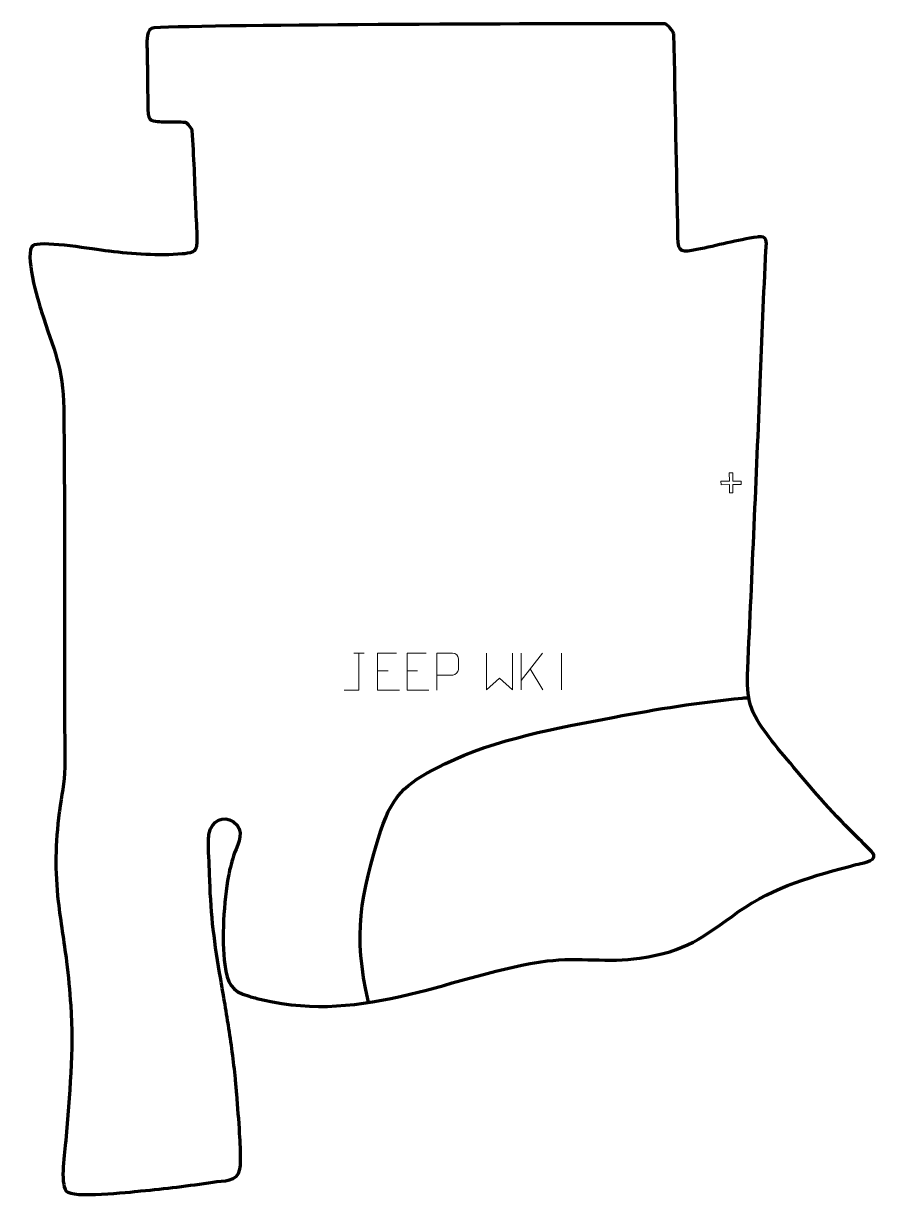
# Model space of a CAD drawing. Header units: millimetres. Extents: x -270 to 307, y -439 to 356.
import ezdxf

# ---------------------------------------------------------------- set-up
doc = ezdxf.new("R2010")
doc.units = ezdxf.units.MM
doc.header["$MEASUREMENT"] = 0
for name, color, linetype in [('layer 1', 7, 'Continuous'), ('layer 2', 7, 'Continuous'), ('layer 3', 7, 'Continuous')]:
    doc.layers.add(name, color=color, linetype=linetype)

msp = doc.modelspace()

# ---------------------------------------------------------------- linework, layer by layer
at = {"layer": 'layer 1', "color": 250, "lineweight": 9}
for points, knots in [([(-52.5354, -94.9505), (-52.5354, -94.9505), (-42.5134, -94.9505), (-42.5134, -94.9505), (-42.5134, -94.9505), (-42.5134, -94.9505), (-42.5134, -69.9969), (-42.5134, -69.9969)], [0, 0, 0, 0, 0.33333333, 0.33333333, 0.33333333, 0.33333333, 1, 1, 1, 1]), ([(-17.0724, -69.9969), (-17.0724, -69.9969), (-29.9463, -69.9969), (-29.9463, -69.9969), (-29.9463, -69.9969), (-29.9463, -69.9969), (-29.9463, -94.9505), (-29.9463, -94.9505), (-29.9463, -94.9505), (-29.9463, -94.9505), (-15.0805, -94.9505), (-15.0805, -94.9505)], [0, 0, 0, 0, 0.25, 0.25, 0.25, 0.25, 0.5, 0.5, 0.5, 0.5, 1, 1, 1, 1]), ([(2.9276, -69.9969), (2.9276, -69.9969), (-9.9463, -69.9969), (-9.9463, -69.9969), (-9.9463, -69.9969), (-9.9463, -69.9969), (-9.9463, -94.9505), (-9.9463, -94.9505), (-9.9463, -94.9505), (-9.9463, -94.9505), (4.9195, -94.9505), (4.9195, -94.9505)], [0, 0, 0, 0, 0.25, 0.25, 0.25, 0.25, 0.5, 0.5, 0.5, 0.5, 1, 1, 1, 1]), ([(10.1545, -94.9505), (10.1545, -94.9505), (10.1545, -69.9969), (10.1545, -69.9969), (10.1545, -69.9969), (13.7495, -69.9969), (17.3448, -69.9969), (20.9402, -69.9969), (20.9402, -69.9969), (23.2654, -70.0348), (24.8228, -71.5249), (24.8186, -73.891), (24.8186, -73.891), (24.8182, -75.9267), (24.8182, -78.986), (24.8186, -81.022), (24.8186, -81.022), (24.8121, -82.8974), (22.9999, -84.8393), (20.9903, -84.8584), (20.9903, -84.8584), (20.9903, -84.8584), (10.1545, -84.8584), (10.1545, -84.8584)], [0, 0, 0, 0, 0.14285714, 0.14285714, 0.14285714, 0.14285714, 0.28571429, 0.28571429, 0.28571429, 0.28571429, 0.42857143, 0.42857143, 0.42857143, 0.42857143, 0.57142857, 0.57142857, 0.57142857, 0.57142857, 0.71428571, 0.71428571, 0.71428571, 0.71428571, 1, 1, 1, 1]), ([(43.8537, -69.9733), (43.8537, -69.9733), (43.8537, -94.9313), (43.8537, -94.9313), (43.8537, -94.9313), (43.8537, -94.9313), (52.6964, -86.8666), (52.6964, -86.8666), (52.6964, -86.8666), (52.6964, -86.8666), (61.5388, -94.9307), (61.5388, -94.9307), (61.5388, -94.9307), (61.5388, -94.9307), (61.5388, -69.9733), (61.5388, -69.9733)], [0, 0, 0, 0, 0.2, 0.2, 0.2, 0.2, 0.4, 0.4, 0.4, 0.4, 0.6, 0.6, 0.6, 0.6, 1, 1, 1, 1])]:
    msp.add_open_spline(points, degree=3, knots=knots, dxfattribs=at)
for points in [[(-46.0975, -69.9969), (-46.0975, -69.9969), (-38.9293, -69.9969), (-38.9293, -69.9969)], [(67.3455, -69.9755), (67.3455, -69.9755), (67.3455, -94.9291), (67.3455, -94.9291)], [(81.7217, -69.9755), (81.7217, -69.9755), (67.3455, -88.6152), (67.3455, -88.6152)], [(94.6963, -69.9652), (94.6963, -69.9652), (94.6963, -94.9393), (94.6963, -94.9393)], [(-29.9463, -81.8766), (-29.9463, -81.8766), (-22.7782, -81.8766), (-22.7782, -81.8766)], [(-9.9463, -81.8766), (-9.9463, -81.8766), (-2.7782, -81.8766), (-2.7782, -81.8766)], [(82.047, -94.8333), (82.047, -94.8333), (73.5765, -80.5197), (73.5765, -80.5197)]]:
    msp.add_open_spline(points, degree=3, dxfattribs=at)
at = {"layer": 'layer 2', "color": 242, "lineweight": 200}
msp.add_open_spline([(170.8317, 349.2479), (171.7751, 303.3488), (172.7109, 257.4495), (173.5632, 211.5485), (173.5632, 211.5485), (173.7587, 201.0114), (176.4665, 201.395), (186.3772, 203.3409), (186.3772, 203.3409), (200.1792, 206.0509), (213.5913, 209.8198), (227.5814, 211.8517), (227.5814, 211.8517), (228.367, 211.9625), (229.0942, 212.0596), (229.8879, 212.0663), (229.8879, 212.0663), (234.5985, 211.8655), (233.3731, 206.5023), (233.1849, 202.9), (233.1849, 202.9), (231.626, 173.057), (230.6416, 142.9152), (229.3787, 113.0281), (229.3787, 113.0281), (226.6523, 48.5045), (223.8585, -16.016), (220.8648, -80.5281), (220.8648, -80.5281), (219.8554, -102.259), (222.1285, -109.2729), (235.1129, -126.7178), (235.1129, -126.7178), (240.429, -133.7696), (246.2717, -140.3537), (251.9296, -147.1252), (251.9296, -147.1252), (265.8503, -163.8438), (279.9201, -180.0289), (295.5743, -195.1883), (295.5743, -195.1883), (297.3608, -196.8897), (305.8001, -204.761), (306.2902, -206.699), (306.2902, -206.699), (307.4184, -211.16), (297.3279, -212.3717), (294.0771, -213.225), (294.0771, -213.225), (265.8588, -220.6318), (238.8689, -228.0166), (214.676, -245.0386), (214.676, -245.0386), (190.0569, -262.7102), (179.282, -271.9216), (147.7976, -276.5633), (147.7976, -276.5633), (126.3157, -279.7304), (106.364, -275.8051), (85.0068, -278.4646), (85.0068, -278.4646), (54.6186, -282.2487), (22.0691, -293.8229), (-8.1296, -301.0155), (-8.1296, -301.0155), (-42.4598, -309.192), (-72.7003, -312.7091), (-107.5832, -304.8253), (-107.5832, -304.8253), (-107.5832, -304.8253), (-108.6391, -304.5867), (-108.6391, -304.5867), (-108.6391, -304.5867), (-111.4391, -303.912), (-114.194, -303.174), (-116.965, -302.3914), (-116.965, -302.3914), (-129.4699, -298.7307), (-131.5201, -293.6554), (-133.3329, -280.9251), (-133.3329, -280.9251), (-135.7657, -263.8404), (-134.051, -237.9601), (-130.925, -220.8946), (-130.925, -220.8946), (-129.898, -215.5332), (-128.6276, -210.449), (-126.7766, -205.3067), (-126.7766, -205.3067), (-124.1422, -198.3431), (-119.3964, -189.9192), (-127.4913, -184.334), (-127.4913, -184.334), (-134.5562, -179.4594), (-142.1597, -183.6601), (-143.9404, -191.959), (-143.9404, -191.959), (-144.2842, -193.5611), (-144.3458, -194.8055), (-144.4389, -196.4269), (-144.4389, -196.4269), (-144.6136, -203.6868), (-143.9026, -212.2584), (-143.7182, -219.7181), (-143.7182, -219.7181), (-143.0821, -243.5805), (-141.021, -262.956), (-136.9452, -286.4637), (-136.9452, -286.4637), (-134.9554, -297.9396), (-132.9306, -309.3989), (-131.1177, -320.9048), (-131.1177, -320.9048), (-131.1177, -320.9048), (-130.963, -321.8911), (-130.963, -321.8911), (-130.963, -321.8911), (-129.0835, -334.0346), (-127.437, -346.1464), (-126.1963, -358.3729), (-126.1963, -358.3729), (-125.8605, -361.7594), (-125.5545, -365.145), (-125.2672, -368.5358), (-125.2672, -368.5358), (-124.5204, -377.4459), (-123.9011, -386.3616), (-123.3357, -395.2846), (-123.3357, -395.2846), (-122.9371, -401.6063), (-122.668, -407.8647), (-122.7385, -414.2011), (-122.7385, -414.2011), (-122.766, -416.0412), (-122.8375, -417.7369), (-123.1044, -419.5594), (-123.1044, -419.5594), (-124.8954, -428.1158), (-134.2589, -427.2006), (-141.4919, -428.2478), (-141.4919, -428.2478), (-157.8353, -430.6139), (-173.712, -432.7511), (-190.1775, -434.2459), (-190.1775, -434.2459), (-198.2149, -434.9953), (-236.4591, -439.3382), (-240.8349, -434.3125), (-240.8349, -434.3125), (-245.2244, -428.3695), (-241.7312, -407.9942), (-241.1195, -399.9761), (-241.1195, -399.9761), (-238.8002, -369.5807), (-235.5958, -339.0421), (-237.8037, -308.5485), (-237.8037, -308.5485), (-238.5827, -298.5352), (-239.3134, -288.6888), (-240.6126, -278.7166), (-240.6126, -278.7166), (-242.4012, -265.2214), (-244.6432, -251.8271), (-246.2278, -238.296), (-246.2278, -238.296), (-248.6166, -217.6358), (-248.1768, -198.5664), (-245.542, -177.9679), (-245.542, -177.9679), (-245.542, -177.9679), (-245.4111, -176.9447), (-245.4111, -176.9447), (-245.4111, -176.9447), (-244.0294, -166.4332), (-242.0868, -158.0968), (-241.7593, -147.2633), (-241.7593, -147.2633), (-241.5165, -139.2306), (-241.8272, -131.1641), (-241.8836, -123.1268), (-241.8836, -123.1268), (-242.0093, -50.2018), (-241.767, 22.7223), (-242.4558, 95.6454), (-242.4558, 95.6454), (-242.7181, 123.0119), (-249.5465, 136.1496), (-257.5822, 161.1395), (-257.5822, 161.1395), (-259.7853, 168.0326), (-269.7746, 201.7977), (-263.2642, 206.1009), (-263.2642, 206.1009), (-263.2642, 206.1009), (-262.4696, 206.5018), (-262.4696, 206.5018), (-262.4696, 206.5018), (-254.3209, 208.9608), (-222.5822, 203.6306), (-212.2869, 202.3092), (-212.2869, 202.3092), (-212.2869, 202.3092), (-211.6313, 202.2299), (-211.6313, 202.2299), (-211.6313, 202.2299), (-195.969, 200.3742), (-177.9905, 198.9662), (-162.3526, 200.3969), (-162.3526, 200.3969), (-159.955, 200.6162), (-157.2449, 200.8938), (-155.0142, 201.8401), (-155.0142, 201.8401), (-152.1459, 203.2324), (-152.4896, 206.9581), (-152.4278, 209.8986), (-152.4278, 209.8986), (-152.2764, 217.0985), (-152.9138, 224.2805), (-153.223, 231.4672), (-153.223, 231.4672), (-153.8746, 249.0117), (-154.5044, 266.526), (-155.6775, 284.0469), (-155.6775, 284.0469), (-155.7653, 285.3289), (-158.7767, 289.4262), (-160.2238, 289.6075), (-160.2238, 289.6075), (-164.013, 290.0823), (-169.2298, 289.747), (-171.5223, 289.8026), (-171.5223, 289.8026), (-174.1803, 289.8671), (-178.3459, 289.9372), (-181.6585, 290.4847), (-181.6585, 290.4847), (-183.9635, 290.8656), (-185.1219, 292.6193), (-185.2765, 295.0437), (-185.2765, 295.0437), (-185.7776, 302.8981), (-185.7278, 320.3664), (-185.7895, 323.5642), (-185.7895, 323.5642), (-185.8151, 324.8937), (-185.8407, 326.2232), (-185.8662, 327.5527), (-185.8662, 327.5527), (-185.9509, 331.9505), (-186.0357, 336.3483), (-186.1204, 340.7461), (-186.1204, 340.7461), (-186.1901, 344.3633), (-186.87, 353.2083), (-181.1564, 353.532), (-181.1564, 353.532), (-142.0678, 355.7475), (105.844, 356.4703), (164.67, 356.2587), (164.67, 356.2587), (166.4682, 356.2523), (170.8066, 350.513), (170.8317, 349.2479)], degree=3, knots=[0, 0, 0, 0, 0.01492537, 0.01492537, 0.01492537, 0.01492537, 0.02985075, 0.02985075, 0.02985075, 0.02985075, 0.04477612, 0.04477612, 0.04477612, 0.04477612, 0.05970149, 0.05970149, 0.05970149, 0.05970149, 0.07462687, 0.07462687, 0.07462687, 0.07462687, 0.08955224, 0.08955224, 0.08955224, 0.08955224, 0.10447761, 0.10447761, 0.10447761, 0.10447761, 0.11940299, 0.11940299, 0.11940299, 0.11940299, 0.13432836, 0.13432836, 0.13432836, 0.13432836, 0.14925373, 0.14925373, 0.14925373, 0.14925373, 0.1641791, 0.1641791, 0.1641791, 0.1641791, 0.17910448, 0.17910448, 0.17910448, 0.17910448, 0.19402985, 0.19402985, 0.19402985, 0.19402985, 0.20895522, 0.20895522, 0.20895522, 0.20895522, 0.2238806, 0.2238806, 0.2238806, 0.2238806, 0.23880597, 0.23880597, 0.23880597, 0.23880597, 0.25373134, 0.25373134, 0.25373134, 0.25373134, 0.26865672, 0.26865672, 0.26865672, 0.26865672, 0.28358209, 0.28358209, 0.28358209, 0.28358209, 0.29850746, 0.29850746, 0.29850746, 0.29850746, 0.31343284, 0.31343284, 0.31343284, 0.31343284, 0.32835821, 0.32835821, 0.32835821, 0.32835821, 0.34328358, 0.34328358, 0.34328358, 0.34328358, 0.35820896, 0.35820896, 0.35820896, 0.35820896, 0.37313433, 0.37313433, 0.37313433, 0.37313433, 0.3880597, 0.3880597, 0.3880597, 0.3880597, 0.40298507, 0.40298507, 0.40298507, 0.40298507, 0.41791045, 0.41791045, 0.41791045, 0.41791045, 0.43283582, 0.43283582, 0.43283582, 0.43283582, 0.44776119, 0.44776119, 0.44776119, 0.44776119, 0.46268657, 0.46268657, 0.46268657, 0.46268657, 0.47761194, 0.47761194, 0.47761194, 0.47761194, 0.49253731, 0.49253731, 0.49253731, 0.49253731, 0.50746269, 0.50746269, 0.50746269, 0.50746269, 0.52238806, 0.52238806, 0.52238806, 0.52238806, 0.53731343, 0.53731343, 0.53731343, 0.53731343, 0.55223881, 0.55223881, 0.55223881, 0.55223881, 0.56716418, 0.56716418, 0.56716418, 0.56716418, 0.58208955, 0.58208955, 0.58208955, 0.58208955, 0.59701493, 0.59701493, 0.59701493, 0.59701493, 0.6119403, 0.6119403, 0.6119403, 0.6119403, 0.62686567, 0.62686567, 0.62686567, 0.62686567, 0.64179104, 0.64179104, 0.64179104, 0.64179104, 0.65671642, 0.65671642, 0.65671642, 0.65671642, 0.67164179, 0.67164179, 0.67164179, 0.67164179, 0.68656716, 0.68656716, 0.68656716, 0.68656716, 0.70149254, 0.70149254, 0.70149254, 0.70149254, 0.71641791, 0.71641791, 0.71641791, 0.71641791, 0.73134328, 0.73134328, 0.73134328, 0.73134328, 0.74626866, 0.74626866, 0.74626866, 0.74626866, 0.76119403, 0.76119403, 0.76119403, 0.76119403, 0.7761194, 0.7761194, 0.7761194, 0.7761194, 0.79104478, 0.79104478, 0.79104478, 0.79104478, 0.80597015, 0.80597015, 0.80597015, 0.80597015, 0.82089552, 0.82089552, 0.82089552, 0.82089552, 0.8358209, 0.8358209, 0.8358209, 0.8358209, 0.85074627, 0.85074627, 0.85074627, 0.85074627, 0.86567164, 0.86567164, 0.86567164, 0.86567164, 0.88059701, 0.88059701, 0.88059701, 0.88059701, 0.89552239, 0.89552239, 0.89552239, 0.89552239, 0.91044776, 0.91044776, 0.91044776, 0.91044776, 0.92537313, 0.92537313, 0.92537313, 0.92537313, 0.94029851, 0.94029851, 0.94029851, 0.94029851, 0.95522388, 0.95522388, 0.95522388, 0.95522388, 0.97014925, 0.97014925, 0.97014925, 0.97014925, 1, 1, 1, 1], dxfattribs=at)
at = {"layer": 'layer 3', "color": 250, "lineweight": 9}
msp.add_open_spline([(208.3722, 52.1543), (208.3722, 52.1543), (208.3974, 46.4977), (208.3974, 46.4977), (208.3974, 46.4977), (208.3974, 46.4977), (202.7441, 46.4726), (202.7441, 46.4726), (202.7441, 46.4726), (202.7441, 46.4726), (202.7547, 44.1061), (202.7547, 44.1061), (202.7547, 44.1061), (202.7547, 44.1061), (208.4079, 44.1313), (208.4079, 44.1313), (208.4079, 44.1313), (208.4079, 44.1313), (208.433, 38.5035), (208.433, 38.5035), (208.433, 38.5035), (208.433, 38.5035), (210.8393, 38.5142), (210.8393, 38.5142), (210.8393, 38.5142), (210.8393, 38.5142), (210.8142, 44.142), (210.8142, 44.142), (210.8142, 44.142), (210.8142, 44.142), (216.4674, 44.1672), (216.4674, 44.1672), (216.4674, 44.1672), (216.4674, 44.1672), (216.4569, 46.5336), (216.4569, 46.5336), (216.4569, 46.5336), (216.4569, 46.5336), (210.8036, 46.5085), (210.8036, 46.5085), (210.8036, 46.5085), (210.8036, 46.5085), (210.7785, 52.165), (210.7785, 52.165), (210.7785, 52.165), (210.7785, 52.165), (208.3722, 52.1543), (208.3722, 52.1543)], degree=3, knots=[0, 0, 0, 0, 0.07692308, 0.07692308, 0.07692308, 0.07692308, 0.15384615, 0.15384615, 0.15384615, 0.15384615, 0.23076923, 0.23076923, 0.23076923, 0.23076923, 0.30769231, 0.30769231, 0.30769231, 0.30769231, 0.38461538, 0.38461538, 0.38461538, 0.38461538, 0.46153846, 0.46153846, 0.46153846, 0.46153846, 0.53846154, 0.53846154, 0.53846154, 0.53846154, 0.61538462, 0.61538462, 0.61538462, 0.61538462, 0.69230769, 0.69230769, 0.69230769, 0.69230769, 0.76923077, 0.76923077, 0.76923077, 0.76923077, 0.84615385, 0.84615385, 0.84615385, 0.84615385, 1, 1, 1, 1], dxfattribs=at)
at = {"layer": 'layer 3', "color": 250, "lineweight": 200}
msp.add_open_spline([(-36.0188, -306.3741), (-46.8798, -260.2045), (-41.3507, -234.5318), (-27.5893, -190.1718), (-27.5893, -190.1718), (-19.4927, -164.0727), (-7.9597, -156.6516), (15.6131, -144.994), (15.6131, -144.994), (49.9604, -128.0636), (92.066, -120.6624), (129.5742, -113.5194), (129.5742, -113.5194), (129.5742, -113.5194), (130.5118, -113.3407), (130.5118, -113.3407), (130.5118, -113.3407), (159.2845, -107.8481), (188.0107, -103.2108), (217.1881, -100.4242), (217.1881, -100.4242), (218.5196, -100.2982), (219.851, -100.1713), (221.1824, -100.0437)], degree=3, knots=[0, 0, 0, 0, 0.14285714, 0.14285714, 0.14285714, 0.14285714, 0.28571429, 0.28571429, 0.28571429, 0.28571429, 0.42857143, 0.42857143, 0.42857143, 0.42857143, 0.57142857, 0.57142857, 0.57142857, 0.57142857, 0.71428571, 0.71428571, 0.71428571, 0.71428571, 1, 1, 1, 1], dxfattribs=at)

doc.saveas('drawing.dxf')
